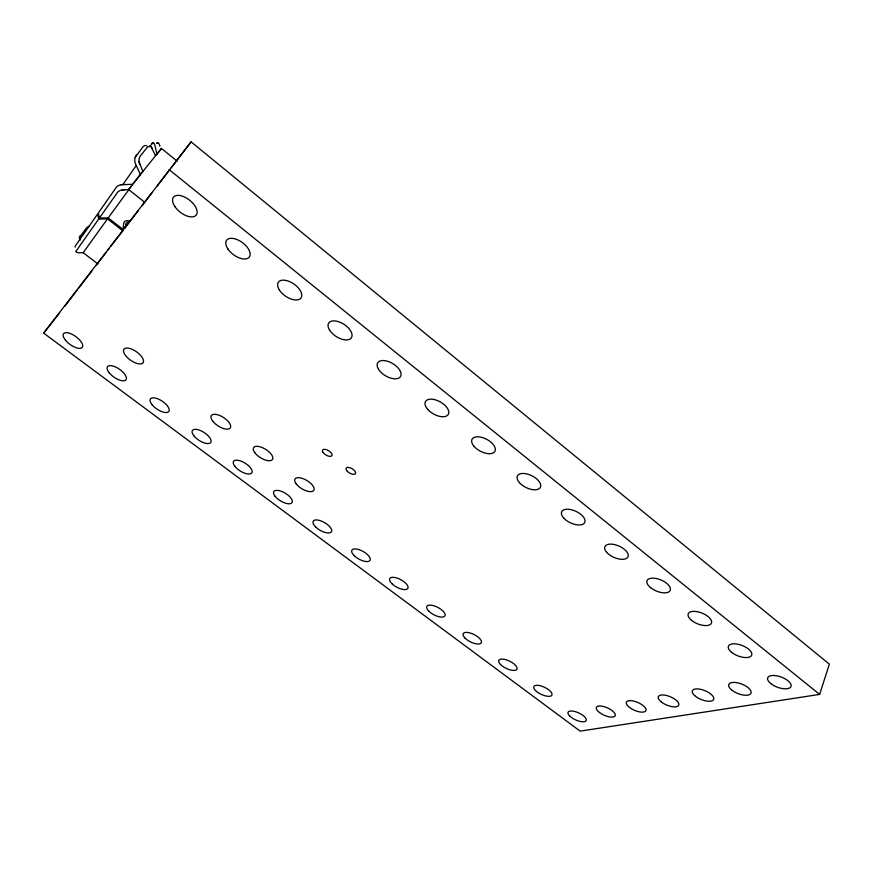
<?xml version="1.0" encoding="UTF-8"?>
<svg xmlns="http://www.w3.org/2000/svg" width="873" height="873" viewBox="0 0 873 873"><rect width="100%" height="100%" fill="white"/><g stroke="black" fill="none" stroke-linecap="round" stroke-linejoin="round"><path stroke-width="1.31" d="M97.841 263.93L83.186 252.701L80.261 252.81A5.805 2.073 -9.1 0 1 76.278 251.861L76.322 250.769L98.693 219.047L97.612 214.038L75.307 245.99A5.805 2.084 -9.1 0 0 75.264 247.092M108.197 217.89L132.783 184.279L121.052 184.727A6.286 2.51 -9.4 0 0 116.447 187.084L98.3 213.056L99.38 218.075L108.197 217.89L123.049 229.468L123.671 223.433A10.858 5.38 38.2 0 1 129.793 221M125.406 227.667L125.777 224.11A7.759 3.841 38.2 0 1 128.778 222.135M80.589 239.922A5.62 3.416 -24.1 0 1 79.367 237.598L86.176 228.355A5.598 3.394 -23.8 0 1 89.581 225.987M819.627 694.406L829.35 664.157L191.089 141.863L43.65 333.115L580.152 731.138L819.627 694.406L169.133 169.635M76.322 250.769L76.278 251.861M133.547 183.308L140.422 174.556L135.435 163.633A6.329 3.918 -84.1 0 1 135.162 157.391L142.866 146.926A6.318 3.874 -84.3 0 1 146.762 145.922M79.367 237.598L80.305 235.601M177.154 161.145L161.396 148.421L160.697 149.654M135.162 157.391L136.515 154.707M99.38 218.075L117.582 192.278A6.297 2.488 -9.5 0 1 122.198 189.921L128.582 189.506L144.591 202.165M122.929 184.454L136.243 165.575M149.545 146.708L153.048 142.725A6.231 2.324 87.4 0 1 155.132 146.162L156.944 154.194L156.256 154.881M83.186 252.701L107.499 218.861L122.853 230.821M140.422 174.556L161.396 148.421M64.613 306.445L77.01 290.305M78.668 288.155L91.894 270.946M96.019 265.567L105.939 252.657M107.597 250.507L109.245 248.358M110.904 246.208L123.3 230.068M124.959 227.918L138.185 210.709M142.31 205.33L152.229 192.42M157.195 185.971L169.591 169.831M171.25 167.681L191.089 141.863M128.582 189.506L142.757 171.315L138.949 161.407A6.34 3.907 -84 0 1 140.695 155.449L147.035 147.657A6.318 3.863 -84.3 0 1 150.931 146.642L155.492 155.503M43.65 333.115L59.615 312.872M123.049 229.468L126.279 225.376M156.944 154.194L159.955 150.571M151.902 143.379L153.048 142.725M157.827 142.779L156.671 143.423L157.827 142.779A6.22 2.335 87.5 0 1 159.923 146.206M121.052 184.727L124.282 184.345M122.198 189.921L125.428 189.539M98.693 219.047L107.499 218.861M150.931 146.642L152.437 148.541M138.949 161.407L139.615 164.375M661.483 702.067A11.043 4.529 22.7 0 0 678.605 705.417A11.043 4.529 22.7 0 0 665.51 695.268A11.043 4.529 22.7 0 0 661.483 702.067M254.829 452.727A11.142 4.922 31.9 0 0 271.798 460.147A11.142 4.922 31.9 0 0 262.577 447.718A11.142 4.922 31.9 0 0 254.829 452.727M212.696 421.07A11.316 5.009 33 0 0 229.752 428.49A11.316 5.009 33 0 0 220.018 415.624A11.316 5.009 33 0 0 212.696 421.07M323.075 452.454A5.456 2.543 30.9 0 0 331.489 456.088A5.456 2.543 30.9 0 0 327.233 449.977A5.456 2.543 30.9 0 0 323.075 452.454M695.497 696.294A11.469 4.802 22 0 0 713.481 699.72A11.469 4.802 22 0 0 700.102 689.212A11.469 4.802 22 0 0 695.497 696.294M731.825 690.139A11.927 5.107 21.2 0 0 750.747 693.631A11.927 5.107 21.2 0 0 737.063 682.73A11.927 5.107 21.2 0 0 731.825 690.139M770.717 683.548A12.44 5.445 20.3 0 0 790.654 687.106A12.44 5.445 20.3 0 0 776.664 675.789A12.44 5.445 20.3 0 0 770.717 683.548M731.618 652.338A12.473 5.62 21 0 0 751.435 655.656A12.473 5.62 21 0 0 737.118 644.078A12.473 5.62 21 0 0 731.618 652.338M691.602 620.397A12.506 5.805 21.8 0 0 711.288 623.464A12.506 5.805 21.8 0 0 696.621 611.591A12.506 5.805 21.8 0 0 691.602 620.397M650.625 587.693A12.56 5.991 22.7 0 0 670.169 590.486A12.56 5.991 22.7 0 0 655.143 578.33A12.56 5.991 22.7 0 0 650.625 587.693M606.626 552.26A12.626 6.187 23.7 0 0 627.065 558.022A12.626 6.187 23.7 0 0 615.683 544.883A12.626 6.187 23.7 0 0 606.626 552.26M563.576 517.885A12.713 6.373 24.9 0 0 583.982 523.505A12.713 6.373 24.9 0 0 572.121 509.93A12.713 6.373 24.9 0 0 563.576 517.885M519.457 482.66A12.811 6.558 26.3 0 0 539.83 488.127A12.811 6.558 26.3 0 0 527.467 474.094A12.811 6.558 26.3 0 0 519.457 482.66M474.235 446.561A12.942 6.744 27.7 0 0 494.565 451.854A12.942 6.744 27.7 0 0 481.667 437.351A12.942 6.744 27.7 0 0 474.235 446.561M427.857 409.535A13.106 6.919 29.3 0 0 448.144 414.653A13.106 6.919 29.3 0 0 434.699 399.648A13.106 6.919 29.3 0 0 427.857 409.535M378.5 369.181A13.291 7.082 31 0 0 399.201 377.845A13.291 7.082 31 0 0 389.609 362A13.291 7.082 31 0 0 378.5 369.181M329.59 330.125A13.521 7.246 32.8 0 0 350.422 338.779A13.521 7.246 32.8 0 0 340.143 322.29A13.521 7.246 32.8 0 0 329.59 330.125M296.056 483.707A10.989 4.834 30.8 0 0 312.949 491.128A10.989 4.834 30.8 0 0 304.208 479.124A10.989 4.834 30.8 0 0 296.056 483.707M315.775 527.074A10.52 4.441 30 0 0 331.424 531.788A10.52 4.441 30 0 0 319.867 520.537A10.52 4.441 30 0 0 315.775 527.074M274.951 496.115A10.651 4.529 31 0 0 291.255 503.328A10.651 4.529 31 0 0 282.601 491.815A10.651 4.529 31 0 0 274.951 496.115M234.815 466.247A10.792 4.605 32 0 0 251.195 473.461A10.792 4.605 32 0 0 242.072 461.555A10.792 4.605 32 0 0 234.815 466.247M193.828 435.747A10.967 4.681 33 0 0 210.284 442.96A10.967 4.681 33 0 0 200.692 430.651A10.967 4.681 33 0 0 193.828 435.747M151.978 404.603A11.153 4.758 34 0 0 168.5 411.816A11.153 4.758 34 0 0 158.406 399.081A11.153 4.758 34 0 0 151.978 404.603M109.212 372.782A11.36 4.823 35 0 0 125.81 379.995A11.36 4.823 35 0 0 115.214 366.824A11.36 4.823 35 0 0 109.212 372.782M65.53 340.274A11.589 4.878 36 0 0 82.193 347.487A11.589 4.878 36 0 0 71.062 333.846A11.589 4.878 36 0 0 65.53 340.274M125.636 355.638A11.742 5.162 35.2 0 0 142.834 363.059A11.742 5.162 35.2 0 0 132.041 349.265A11.742 5.162 35.2 0 0 125.636 355.638M347.367 471.365A5.413 2.51 30.2 0 0 355.497 473.624A5.413 2.51 30.2 0 0 349.615 467.644A5.413 2.51 30.2 0 0 347.367 471.365M174.906 206.595A14.47 7.639 38.3 0 0 196.098 215.216A14.47 7.639 38.3 0 0 183.537 196.567A14.47 7.639 38.3 0 0 174.906 206.595M227.842 248.881A14.11 7.519 36.5 0 0 248.925 257.513A14.11 7.519 36.5 0 0 237.161 239.606A14.11 7.519 36.5 0 0 227.842 248.881M629.553 707.468A10.662 4.267 23.4 0 0 645.889 710.764A10.662 4.267 23.4 0 0 633.089 700.954A10.662 4.267 23.4 0 0 629.553 707.468M599.544 712.554A10.301 4.027 24 0 0 615.159 715.795A10.301 4.027 24 0 0 602.621 706.29A10.301 4.027 24 0 0 599.544 712.554M569.633 715.936A9.963 3.808 24.6 0 0 585.51 721.284A9.963 3.808 24.6 0 0 576.289 711.964A9.963 3.808 24.6 0 0 569.633 715.936M535.465 690.51A10.018 3.907 25.2 0 0 551.31 695.781A10.018 3.907 25.2 0 0 541.795 686.211A10.018 3.907 25.2 0 0 535.465 690.51M391.933 583.731A10.301 4.267 28.2 0 0 407.669 588.642A10.301 4.267 28.2 0 0 396.833 578.002A10.301 4.267 28.2 0 0 391.933 583.731M465.102 638.163A10.138 4.092 26.6 0 0 480.903 643.27A10.138 4.092 26.6 0 0 470.743 633.176A10.138 4.092 26.6 0 0 465.102 638.163M354.231 555.686A10.4 4.354 29.1 0 0 369.934 560.51A10.4 4.354 29.1 0 0 358.738 549.564A10.4 4.354 29.1 0 0 354.231 555.686M500.622 664.593A10.072 3.994 25.9 0 0 516.445 669.777A10.072 3.994 25.9 0 0 506.624 659.955A10.072 3.994 25.9 0 0 500.622 664.593M279.393 290.043A13.793 7.388 34.6 0 0 300.345 298.686A13.793 7.388 34.6 0 0 289.345 281.499A13.793 7.388 34.6 0 0 279.393 290.043M428.872 611.22A10.214 4.179 27.4 0 0 444.652 616.229A10.214 4.179 27.4 0 0 434.165 605.862A10.214 4.179 27.4 0 0 428.872 611.22"/></g></svg>
